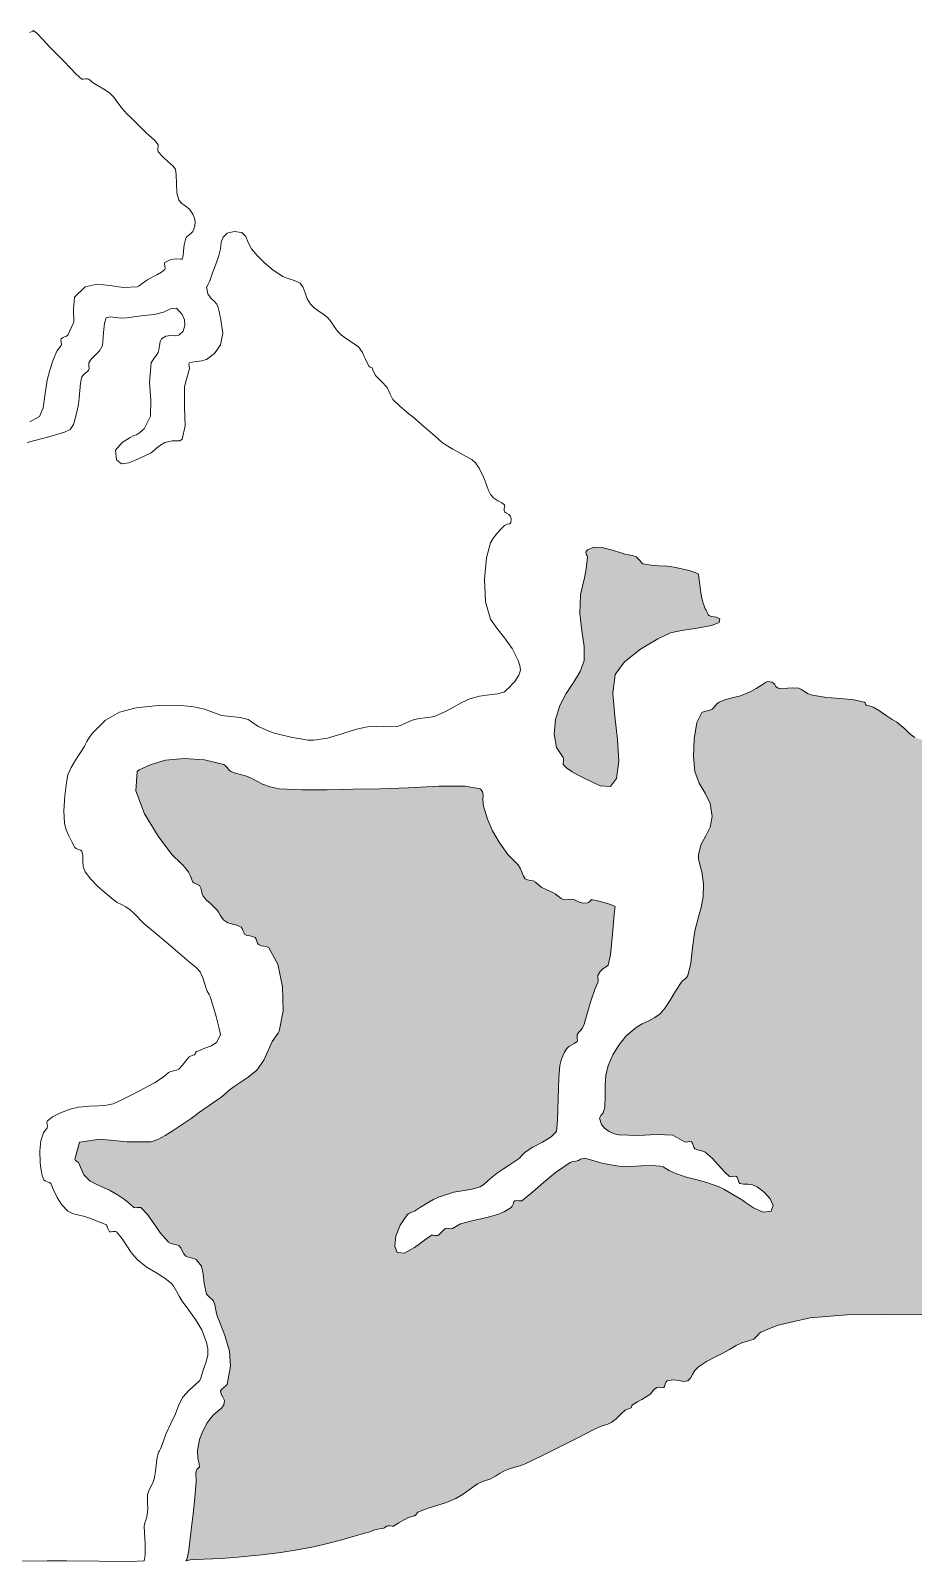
# Model space of a CAD drawing. Header units: inches. Extents: x -600 to 863, y -502 to 873.
# Drawn here: x 752.44 to 779.43, y -1.08 to 45.75 of the extents above; entities that cross this region are included whole.
import ezdxf

# ---------------------------------------------------------------- set-up
doc = ezdxf.new("R2010")
doc.units = ezdxf.units.IN
doc.header["$MEASUREMENT"] = 0
doc.layers.add('Layer 1', color=7, linetype='Continuous')

msp = doc.modelspace()

# ---------------------------------------------------------------- hatches: boundary and pattern name
at = {"layer": 'Layer 1', "true_color": 0xffffff}
for points in [[(798.053, 32.616), (798.062, 32.633), (798.079, 32.668), (798.108, 32.703), (798.158, 32.722), (798.833, 32.762), (799.612, 32.776), (800.353, 32.737), (800.911, 32.616), (800.982, 32.574), (801.074, 32.508), (801.163, 32.443), (801.229, 32.404), (801.66, 32.239), (801.978, 32.097), (802.264, 31.896), (802.605, 31.557), (802.823, 31.273), (803.004, 31.01), (803.224, 30.782), (803.559, 30.604), (803.836, 30.498), (803.953, 30.365), (803.979, 30.087), (803.981, 29.545), (803.996, 29.552), (804.031, 29.52), (804.068, 29.474), (804.088, 29.439), (804.095, 29.305), (804.053, 29.212), (804.002, 29.101), (803.981, 28.91), (804.004, 28.406), (804.005, 28.06), (803.94, 27.769), (803.77, 27.428), (803.744, 27.358), (803.724, 27.271), (803.699, 27.184), (803.664, 27.11), (803.62, 27.08), (803.556, 27.057), (803.492, 27.033), (803.452, 27.004), (803.298, 26.734), (803.168, 26.469), (803.047, 26.205), (802.923, 25.945), (802.79, 25.707), (802.644, 25.455), (802.505, 25.184), (802.394, 24.887), (802.366, 24.742), (802.345, 24.557), (802.321, 24.352), (802.288, 24.146), (802.235, 23.949), (802.182, 23.752), (802.154, 23.54), (802.182, 23.299), (802.203, 23.229), (802.23, 23.156), (802.261, 23.075), (802.288, 22.98), (802.343, 22.875), (802.443, 22.717), (802.546, 22.531), (802.605, 22.346), (802.602, 22.2), (802.568, 22.042), (802.527, 21.876), (802.5, 21.71), (802.462, 21.041), (802.457, 20.264), (802.5, 19.495), (802.605, 18.852), (802.628, 18.741), (802.646, 18.636), (802.67, 18.532), (802.711, 18.428), (802.754, 18.379), (802.822, 18.317), (802.888, 18.258), (802.923, 18.216), (802.966, 18.007), (802.977, 17.812), (802.987, 17.633), (803.029, 17.475), (803.36, 16.921), (803.808, 16.378), (804.316, 15.854), (804.829, 15.357), (804.904, 15.282), (804.983, 15.2), (805.064, 15.118), (805.146, 15.04), (805.225, 14.956), (805.298, 14.863), (805.375, 14.779), (805.464, 14.722), (805.553, 14.698), (805.623, 14.703), (805.72, 14.717), (805.888, 14.722), (806.355, 14.599), (806.411, 14.307), (806.204, 13.904), (805.888, 13.451), (805.795, 13.346), (805.674, 13.235), (805.555, 13.127), (805.464, 13.028), (805.429, 12.949), (805.414, 12.864), (805.398, 12.781), (805.358, 12.71), (805.315, 12.686), (805.248, 12.657), (805.183, 12.629), (805.146, 12.604), (805.084, 12.384), (805.074, 12.155), (805.074, 11.939), (805.041, 11.758), (804.951, 11.625), (804.806, 11.469), (804.646, 11.298), (804.512, 11.122), (804.367, 10.889), (804.166, 10.576), (803.952, 10.272), (803.77, 10.063), (803.623, 9.975), (803.442, 9.909), (803.24, 9.842), (803.029, 9.746), (802.999, 9.705), (802.973, 9.637), (802.949, 9.57), (802.923, 9.534), (802.807, 9.487), (802.674, 9.438), (802.533, 9.385), (802.394, 9.322), (802.24, 9.25), (802.066, 9.174), (801.87, 9.093), (801.652, 9.004), (801.521, 8.944), (801.414, 8.893), (801.295, 8.844), (801.123, 8.793), (800.782, 8.717), (800.281, 8.621), (799.726, 8.531), (799.217, 8.475), (798.84, 8.466), (798.467, 8.476), (798.098, 8.485), (797.734, 8.475), (796.926, 8.387), (796.103, 8.253), (795.274, 8.098), (794.452, 7.945), (793.986, 7.873), (793.532, 7.811), (793.089, 7.735), (792.652, 7.628), (792.613, 7.605), (792.571, 7.571), (792.518, 7.539), (792.44, 7.522), (792.168, 7.482), (791.839, 7.402), (791.493, 7.303), (791.17, 7.204), (790.423, 7.041), (789.521, 6.93), (788.543, 6.85), (787.57, 6.781), (787.07, 6.75), (786.539, 6.725), (785.967, 6.701), (785.347, 6.675), (784.784, 6.632), (784.23, 6.568), (783.679, 6.506), (783.123, 6.463), (782.299, 6.442), (781.46, 6.445), (780.605, 6.456), (779.735, 6.463), (778.572, 6.475), (777.391, 6.467), (776.271, 6.378), (775.288, 6.146), (775.164, 6.1), (775.024, 6.045), (774.885, 5.988), (774.759, 5.934), (774.709, 5.893), (774.647, 5.823), (774.589, 5.757), (774.547, 5.723), (774.351, 5.663), (774.181, 5.604), (774.009, 5.523), (773.806, 5.404), (773.599, 5.291), (773.356, 5.175), (773.1, 5.04), (772.853, 4.875), (772.749, 4.762), (772.677, 4.638), (772.613, 4.526), (772.535, 4.451), (772.409, 4.431), (772.254, 4.453), (772.08, 4.474), (771.9, 4.451), (771.867, 4.414), (771.843, 4.346), (771.82, 4.278), (771.794, 4.24), (771.744, 4.232), (771.688, 4.24), (771.632, 4.248), (771.582, 4.24), (771.51, 4.191), (771.464, 4.138), (771.424, 4.082), (771.37, 4.028), (771.256, 3.952), (771.128, 3.879), (770.988, 3.802), (770.841, 3.711), (770.816, 3.679), (770.812, 3.646), (770.795, 3.618), (770.735, 3.604), (770.62, 3.55), (770.483, 3.428), (770.34, 3.289), (770.206, 3.181), (770.088, 3.125), (769.953, 3.078), (769.813, 3.029), (769.677, 2.969), (769.164, 2.699), (768.64, 2.433), (768.104, 2.17), (767.559, 1.91), (767.402, 1.851), (767.24, 1.805), (767.078, 1.758), (766.924, 1.698), (766.776, 1.615), (766.651, 1.532), (766.504, 1.452), (766.288, 1.381), (766.104, 1.295), (765.889, 1.147), (765.66, 0.984), (765.441, 0.852), (765.15, 0.729), (764.854, 0.631), (764.562, 0.537), (764.276, 0.428), (764.257, 0.407), (764.243, 0.377), (764.22, 0.346), (764.171, 0.322), (763.987, 0.263), (763.841, 0.189), (763.7, 0.104), (763.535, 0.005), (763.489, 0), (763.425, 0.009), (763.362, 0.016), (763.323, 0.005), (763.258, -0.054), (763.193, -0.072), (763.114, -0.079), (763.006, -0.102), (762.935, -0.125), (762.863, -0.152), (762.784, -0.18), (762.688, -0.207), (762.372, -0.294), (761.958, -0.412), (761.512, -0.533), (761.1, -0.631), (760.592, -0.727), (760.09, -0.806), (759.511, -0.875), (758.771, -0.948), (758.26, -0.983), (757.734, -1.01), (757.331, -1.031), (757.183, -1.055), (757.215, -1.016), (757.247, -0.887), (757.274, -0.735), (757.288, -0.631), (757.343, -0.111), (757.404, 0.382), (757.46, 0.872), (757.5, 1.381), (757.498, 1.457), (757.491, 1.541), (757.489, 1.624), (757.5, 1.698), (757.521, 1.736), (757.559, 1.776), (757.592, 1.804), (757.605, 1.805), (757.588, 1.911), (757.552, 2.074), (757.542, 2.314), (757.605, 2.651), (757.672, 2.837), (757.753, 3.008), (757.84, 3.159), (757.924, 3.287), (758.035, 3.41), (758.16, 3.518), (758.274, 3.615), (758.348, 3.711), (758.367, 3.846), (758.321, 3.951), (758.262, 4.042), (758.241, 4.134), (758.277, 4.185), (758.348, 4.247), (758.418, 4.306), (758.453, 4.346), (758.551, 4.9), (758.521, 5.354), (758.379, 5.832), (758.136, 6.463), (758.111, 6.552), (758.092, 6.658), (758.067, 6.773), (758.029, 6.887), (757.988, 6.938), (757.92, 6.997), (757.853, 7.055), (757.817, 7.099), (757.745, 7.428), (757.718, 7.713), (757.66, 7.954), (757.5, 8.157), (757.43, 8.189), (757.344, 8.207), (757.257, 8.227), (757.183, 8.264), (757.124, 8.334), (757.076, 8.423), (757.029, 8.512), (756.971, 8.581), (756.902, 8.611), (756.812, 8.63), (756.723, 8.651), (756.653, 8.687), (756.413, 8.959), (756.206, 9.255), (756.011, 9.531), (755.806, 9.746), (755.761, 9.753), (755.697, 9.743), (755.634, 9.735), (755.594, 9.746), (755.487, 9.851), (755.312, 9.988), (755.093, 10.139), (754.854, 10.275), (754.508, 10.431), (754.258, 10.555), (754.067, 10.751), (753.9, 11.122), (753.883, 11.137), (753.852, 11.154), (753.817, 11.182), (753.794, 11.228), (753.932, 11.749), (754.562, 11.841), (755.39, 11.759), (756.124, 11.758), (756.326, 11.828), (756.548, 11.948), (756.796, 12.105), (757.076, 12.287), (757.346, 12.469), (757.604, 12.659), (757.864, 12.849), (758.136, 13.028), (758.25, 13.111), (758.373, 13.216), (758.51, 13.332), (758.665, 13.451), (759.094, 13.738), (759.359, 13.947), (759.569, 14.252), (759.829, 14.828), (759.872, 14.899), (759.938, 14.991), (760.004, 15.082), (760.041, 15.146), (760.156, 15.762), (760.142, 16.498), (759.997, 17.192), (759.724, 17.687), (759.652, 17.729), (759.571, 17.743), (759.486, 17.756), (759.406, 17.793), (759.374, 17.838), (759.352, 17.899), (759.331, 17.96), (759.3, 18.004), (759.223, 18.041), (759.137, 18.056), (759.054, 18.071), (758.982, 18.11), (758.955, 18.155), (758.931, 18.22), (758.905, 18.283), (758.877, 18.322), (758.749, 18.379), (758.609, 18.415), (758.471, 18.458), (758.348, 18.533), (758.292, 18.601), (758.236, 18.689), (758.184, 18.78), (758.136, 18.852), (758.043, 18.948), (757.935, 19.046), (757.82, 19.152), (757.712, 19.275), (757.68, 19.346), (757.662, 19.431), (757.643, 19.518), (757.605, 19.593), (757.563, 19.619), (757.496, 19.646), (757.43, 19.674), (757.395, 19.698), (757.354, 19.8), (757.315, 19.898), (757.265, 20.003), (757.183, 20.122), (757.075, 20.239), (756.956, 20.351), (756.844, 20.454), (756.759, 20.546), (756.344, 21.11), (755.923, 21.794), (755.655, 22.488), (755.7, 23.087), (755.758, 23.131), (755.871, 23.188), (756.005, 23.247), (756.124, 23.299), (756.567, 23.429), (757.137, 23.483), (757.756, 23.445), (758.348, 23.299), (758.402, 23.259), (758.458, 23.194), (758.512, 23.129), (758.559, 23.087), (758.706, 23.028), (758.853, 22.994), (759.011, 22.953), (759.194, 22.875), (759.335, 22.796), (759.525, 22.7), (759.762, 22.612), (760.041, 22.558), (760.742, 22.52), (761.505, 22.523), (762.304, 22.545), (763.111, 22.558), (763.977, 22.584), (764.916, 22.631), (765.721, 22.64), (766.183, 22.558), (766.257, 22.469), (766.27, 22.357), (766.265, 22.213), (766.288, 22.027), (766.407, 21.626), (766.558, 21.271), (766.759, 20.925), (767.029, 20.546), (767.096, 20.473), (767.179, 20.396), (767.267, 20.314), (767.347, 20.228), (767.419, 20.109), (767.469, 19.986), (767.51, 19.878), (767.559, 19.805), (767.633, 19.768), (767.72, 19.752), (767.806, 19.735), (767.877, 19.698), (767.979, 19.605), (768.071, 19.537), (768.199, 19.47), (768.406, 19.381), (768.475, 19.339), (768.569, 19.271), (768.662, 19.204), (768.724, 19.169), (768.801, 19.161), (768.883, 19.169), (768.964, 19.178), (769.041, 19.169), (769.123, 19.132), (769.221, 19.084), (769.334, 19.052), (769.465, 19.063), (769.498, 19.081), (769.547, 19.116), (769.58, 19.15), (769.57, 19.169), (769.73, 19.135), (769.975, 19.072), (770.201, 19.004), (770.312, 18.957), (770.281, 18.706), (770.232, 18.105), (770.171, 17.48), (770.1, 17.157), (770.017, 17.099), (769.933, 17.044), (769.853, 16.966), (769.782, 16.84), (769.78, 16.794), (769.788, 16.729), (769.793, 16.666), (769.782, 16.628), (769.7, 16.442), (769.57, 16.062), (769.44, 15.646), (769.358, 15.357), (769.311, 15.236), (769.254, 15.165), (769.195, 15.11), (769.146, 15.04), (769.143, 14.992), (769.151, 14.931), (769.158, 14.871), (769.146, 14.828), (769.077, 14.771), (768.984, 14.723), (768.894, 14.674), (768.829, 14.616), (768.76, 14.501), (768.707, 14.388), (768.663, 14.256), (768.617, 14.087), (768.59, 13.716), (768.568, 13.061), (768.545, 12.415), (768.512, 12.075), (768.356, 11.911), (768.09, 11.749), (767.796, 11.592), (767.559, 11.439), (767.504, 11.389), (767.45, 11.329), (767.396, 11.272), (767.347, 11.228), (767.224, 11.144), (767.073, 11.045), (766.9, 10.932), (766.712, 10.805), (766.56, 10.686), (766.419, 10.561), (766.292, 10.452), (766.183, 10.381), (765.94, 10.306), (765.693, 10.272), (765.374, 10.215), (764.912, 10.063), (764.754, 9.988), (764.562, 9.879), (764.36, 9.757), (764.171, 9.64), (764.125, 9.617), (764.061, 9.592), (764, 9.562), (763.959, 9.534), (763.742, 9.211), (763.608, 8.869), (763.57, 8.569), (763.642, 8.369), (763.87, 8.35), (764.176, 8.522), (764.48, 8.751), (764.7, 8.898), (764.746, 8.9), (764.812, 8.894), (764.874, 8.889), (764.912, 8.898), (764.953, 8.945), (765.016, 9.013), (765.08, 9.075), (765.123, 9.11), (765.169, 9.113), (765.234, 9.105), (765.297, 9.1), (765.335, 9.11), (765.58, 9.248), (765.973, 9.354), (766.391, 9.442), (766.712, 9.534), (766.813, 9.577), (766.923, 9.626), (767.032, 9.683), (767.135, 9.746), (767.163, 9.787), (767.189, 9.855), (767.216, 9.921), (767.241, 9.957), (767.29, 9.963), (767.35, 9.954), (767.407, 9.947), (767.453, 9.957), (767.789, 10.227), (768.119, 10.517), (768.486, 10.819), (768.936, 11.122), (769.02, 11.154), (769.104, 11.168), (769.184, 11.185), (769.253, 11.228), (769.377, 11.252), (769.599, 11.192), (769.938, 11.098), (770.418, 11.017), (770.761, 11.005), (771.11, 11.02), (771.432, 11.032), (771.688, 11.017), (771.779, 10.987), (771.861, 10.939), (771.963, 10.878), (772.111, 10.805), (772.449, 10.685), (772.773, 10.602), (773.11, 10.514), (773.488, 10.381), (773.627, 10.306), (773.854, 10.175), (774.082, 10.041), (774.229, 9.957), (774.292, 9.896), (774.535, 9.733), (774.838, 9.604), (775.076, 9.64), (775.139, 9.812), (775.053, 10.01), (774.873, 10.207), (774.652, 10.381), (774.508, 10.444), (774.363, 10.461), (774.23, 10.465), (774.123, 10.486), (774.092, 10.527), (774.067, 10.595), (774.044, 10.661), (774.018, 10.698), (773.968, 10.704), (773.909, 10.695), (773.852, 10.688), (773.806, 10.698), (773.637, 10.849), (773.464, 11.045), (773.276, 11.253), (773.064, 11.439), (772.994, 11.472), (772.909, 11.489), (772.823, 11.509), (772.747, 11.546), (772.718, 11.59), (772.693, 11.654), (772.669, 11.718), (772.641, 11.758), (772.596, 11.763), (772.531, 11.754), (772.469, 11.746), (772.43, 11.758), (772.073, 11.958), (771.58, 11.983), (771.009, 11.949), (770.418, 11.969), (770.282, 12.006), (770.125, 12.076), (769.981, 12.173), (769.889, 12.287), (769.83, 12.477), (769.869, 12.563), (769.944, 12.645), (769.994, 12.816), (770.002, 13.159), (770.002, 13.487), (770.024, 13.798), (770.1, 14.087), (770.242, 14.414), (770.417, 14.717), (770.645, 14.996), (770.947, 15.252), (771.133, 15.361), (771.334, 15.459), (771.527, 15.56), (771.688, 15.675), (771.837, 15.851), (771.994, 16.093), (772.157, 16.364), (772.323, 16.628), (772.368, 16.676), (772.436, 16.736), (772.499, 16.795), (772.535, 16.84), (772.622, 17.217), (772.678, 17.702), (772.741, 18.206), (772.853, 18.64), (772.941, 18.923), (772.999, 19.262), (773.01, 19.635), (772.959, 20.016), (772.932, 20.112), (772.893, 20.25), (772.86, 20.404), (772.853, 20.546), (772.937, 20.859), (773.077, 21.115), (773.212, 21.378), (773.276, 21.71), (773.214, 22.101), (773.056, 22.418), (772.875, 22.726), (772.747, 23.087), (772.705, 23.538), (772.721, 24.086), (772.803, 24.584), (772.959, 24.887), (773.033, 24.924), (773.118, 24.942), (773.203, 24.959), (773.276, 24.992), (773.331, 25.043), (773.373, 25.098), (773.42, 25.152), (773.488, 25.204), (773.678, 25.283), (773.891, 25.336), (774.141, 25.402), (774.441, 25.521), (774.619, 25.619), (774.784, 25.723), (774.91, 25.805), (774.971, 25.84), (775.105, 25.82), (775.176, 25.756), (775.224, 25.68), (775.288, 25.628), (775.432, 25.609), (775.582, 25.628), (775.744, 25.646), (775.924, 25.628), (776.007, 25.59), (776.102, 25.527), (776.213, 25.463), (776.347, 25.416), (776.775, 25.352), (777.204, 25.316), (777.601, 25.278), (777.936, 25.204), (777.953, 25.183), (777.963, 25.148), (777.985, 25.115), (778.041, 25.099), (778.199, 25.048), (778.389, 24.936), (778.59, 24.798), (778.782, 24.675), (778.917, 24.59), (779.04, 24.495), (779.167, 24.385), (779.312, 24.251), (779.396, 24.176), (779.475, 24.124), (779.578, 24.083), (779.735, 24.039), (779.789, 24.015), (779.808, 23.986), (779.816, 23.957), (779.841, 23.934), (780.051, 23.84), (780.281, 23.739), (780.53, 23.63), (780.794, 23.51), (780.88, 23.459), (780.957, 23.405), (781.06, 23.351), (781.218, 23.299), (781.498, 23.197), (781.89, 23.033), (782.315, 22.869), (782.699, 22.769), (783.254, 22.729), (783.907, 22.733), (784.619, 22.756), (785.347, 22.769), (786.359, 22.766), (787.265, 22.779), (788.058, 22.84), (788.735, 22.98), (788.912, 23.041), (789.046, 23.095), (789.156, 23.145), (789.265, 23.192), (789.311, 23.195), (789.376, 23.188), (789.438, 23.183), (789.477, 23.192), (789.694, 23.376), (790.011, 23.553), (790.324, 23.654), (790.535, 23.616), (790.63, 23.341), (790.552, 22.992), (790.412, 22.611), (790.323, 22.239), (790.315, 21.73), (790.362, 21.184), (790.469, 20.662), (790.641, 20.228), (790.686, 20.175), (790.744, 20.134), (790.804, 20.086), (790.853, 20.016), (790.855, 19.97), (790.848, 19.905), (790.843, 19.843), (790.853, 19.805), (790.911, 19.739), (790.93, 19.675), (790.937, 19.596), (790.959, 19.486), (790.982, 19.415), (791.01, 19.344), (791.037, 19.265), (791.064, 19.169), (791.234, 18.443), (791.463, 17.72), (791.836, 17.138), (792.44, 16.84), (792.592, 16.846), (792.781, 16.873), (792.986, 16.884), (793.182, 16.84), (793.249, 16.772), (793.271, 16.669), (793.328, 16.519), (793.5, 16.311), (793.568, 16.273), (793.657, 16.254), (793.746, 16.236), (793.817, 16.204), (793.909, 16.105), (794.041, 15.933), (794.167, 15.736), (794.241, 15.569), (794.295, 15.396), (794.371, 15.213), (794.461, 15.022), (794.559, 14.828), (794.659, 14.59), (794.736, 14.368), (794.831, 14.165), (794.982, 13.98), (795.119, 13.812), (795.131, 13.656), (795.096, 13.424), (795.088, 13.028), (795.125, 12.81), (795.187, 12.651), (795.253, 12.496), (795.3, 12.287), (795.324, 12.14), (795.352, 12.034), (795.379, 11.923), (795.405, 11.758), (795.419, 11.6), (795.462, 11.428), (795.583, 11.314), (795.829, 11.334), (795.992, 11.403), (796.045, 11.475), (796.042, 11.581), (796.041, 11.758), (796.05, 12.197), (796.058, 12.789), (796.109, 13.367), (796.253, 13.77), (796.311, 13.812), (796.385, 13.85), (796.446, 13.901), (796.464, 13.98), (796.332, 14.227), (796.074, 14.491), (795.8, 14.739), (795.617, 14.934), (795.58, 15.009), (795.555, 15.093), (795.534, 15.177), (795.512, 15.252), (795.37, 15.611), (795.201, 15.995), (795.002, 16.377), (794.771, 16.733), (794.703, 16.75), (794.536, 16.861), (794.407, 17.041), (794.452, 17.264), (794.56, 17.301), (794.764, 17.321), (794.998, 17.34), (795.193, 17.369), (795.382, 17.428), (795.547, 17.492), (795.694, 17.549), (795.829, 17.581), (795.935, 17.584), (796.041, 17.578), (796.148, 17.572), (796.253, 17.581), (796.39, 17.617), (796.499, 17.648), (796.645, 17.646), (796.888, 17.581), (796.902, 17.568), (796.982, 17.526), (797.067, 17.485), (797.1, 17.475), (797.186, 17.194), (797.167, 16.799), (797.142, 16.371), (797.205, 15.992), (797.218, 15.967), (797.254, 15.896), (797.291, 15.819), (797.312, 15.781), (797.389, 15.739), (797.505, 15.707), (797.63, 15.659), (797.734, 15.569), (797.741, 15.524), (797.731, 15.46), (797.724, 15.396), (797.734, 15.357), (797.823, 15.23), (797.91, 15.046), (798.015, 14.857), (798.158, 14.722), (798.362, 14.662), (798.539, 14.687), (798.738, 14.729), (799.006, 14.722), (799.182, 14.637), (799.569, 14.479), (799.992, 14.39), (800.276, 14.51), (800.296, 14.623), (800.266, 14.753), (800.214, 14.867), (800.17, 14.934), (799.962, 15.041), (799.681, 15.086), (799.379, 15.134), (799.111, 15.252), (798.995, 15.386), (798.912, 15.562), (798.822, 15.768), (798.688, 15.992), (798.492, 16.22), (798.329, 16.362), (798.214, 16.452), (798.158, 16.521), (798.104, 16.892), (798.132, 17.216), (798.173, 17.484), (798.158, 17.687), (797.565, 18.36), (796.626, 18.588), (795.5, 18.498), (794.347, 18.216), (794.154, 18.158), (793.993, 18.106), (793.851, 18.058), (793.711, 18.004), (793.662, 17.964), (793.6, 17.895), (793.539, 17.826), (793.5, 17.793), (793.346, 17.782), (793.188, 17.817), (793.055, 17.893), (792.971, 18.004), (792.944, 18.148), (792.938, 18.335), (792.922, 18.54), (792.864, 18.745), (792.763, 18.9), (792.625, 19.048), (792.475, 19.202), (792.335, 19.381), (792.283, 19.473), (792.23, 19.581), (792.177, 19.695), (792.123, 19.805), (792.016, 20.081), (791.908, 20.53), (791.854, 21.094), (791.911, 21.71), (791.988, 21.873), (792.108, 21.992), (792.236, 22.103), (792.335, 22.239), (792.348, 22.311), (792.344, 22.396), (792.335, 22.482), (792.335, 22.558), (792.391, 22.911), (792.475, 23.442), (792.542, 24.007), (792.547, 24.463), (792.481, 24.628), (792.367, 24.778), (792.263, 24.93), (792.229, 25.099), (792.262, 25.131), (792.331, 25.157), (792.401, 25.181), (792.44, 25.204), (792.446, 25.253), (792.438, 25.312), (792.43, 25.369), (792.44, 25.416), (792.482, 25.444), (792.551, 25.471), (792.616, 25.496), (792.652, 25.521), (792.715, 25.739), (792.762, 26.024), (792.807, 26.322), (792.864, 26.581), (792.888, 26.621), (792.922, 26.662), (792.953, 26.716), (792.971, 26.793), (792.97, 26.844), (792.965, 26.899), (792.963, 26.954), (792.971, 27.004), (793.009, 27.074), (793.076, 27.168), (793.144, 27.259), (793.182, 27.322), (793.328, 27.8), (793.462, 28.235), (793.641, 28.638), (793.923, 29.016), (793.98, 29.091), (794.029, 29.175), (794.078, 29.259), (794.135, 29.334), (794.192, 29.409), (794.241, 29.493), (794.29, 29.577), (794.347, 29.651), (794.404, 29.727), (794.453, 29.811), (794.502, 29.895), (794.559, 29.969), (794.661, 30.081), (794.887, 30.322), (795.107, 30.545), (795.193, 30.604), (795.2, 30.816), (795.136, 31.015), (795.101, 31.22), (795.193, 31.451), (795.433, 31.622), (795.822, 31.797), (796.242, 31.958), (796.57, 32.087), (797.029, 32.279), (797.434, 32.435), (797.777, 32.547)], [(769.465, 29.863), (769.658, 29.945), (769.899, 29.939), (770.188, 29.869), (770.523, 29.757), (770.61, 29.735), (770.719, 29.715), (770.836, 29.689), (770.947, 29.651), (770.996, 29.61), (771.059, 29.541), (771.118, 29.474), (771.158, 29.439), (771.409, 29.394), (771.657, 29.376), (771.895, 29.363), (772.111, 29.334), (772.344, 29.282), (772.57, 29.228), (772.752, 29.174), (772.853, 29.122), (772.871, 29.018), (772.895, 28.799), (772.924, 28.555), (772.959, 28.381), (772.98, 28.312), (773.004, 28.232), (773.032, 28.147), (773.064, 28.062), (773.077, 28.037), (773.112, 27.966), (773.15, 27.89), (773.17, 27.852), (773.265, 27.822), (773.407, 27.806), (773.511, 27.758), (773.488, 27.64), (773.255, 27.547), (772.812, 27.465), (772.337, 27.392), (772.006, 27.322), (771.615, 27.14), (771.087, 26.823), (770.595, 26.438), (770.312, 26.051), (770.24, 25.469), (770.296, 24.774), (770.385, 24.058), (770.418, 23.404), (770.346, 22.867), (770.17, 22.626), (769.853, 22.641), (769.358, 22.875), (769.182, 22.973), (768.998, 23.078), (768.837, 23.188), (768.724, 23.299), (768.717, 23.344), (768.727, 23.407), (768.734, 23.471), (768.724, 23.51), (768.517, 23.817), (768.447, 24.228), (768.49, 24.676), (768.617, 25.099), (768.812, 25.467), (769.04, 25.808), (769.24, 26.139), (769.358, 26.475), (769.363, 26.906), (769.295, 27.389), (769.231, 27.918), (769.253, 28.486), (769.306, 28.752), (769.368, 29.003), (769.426, 29.287), (769.465, 29.651), (769.449, 29.681), (769.422, 29.731), (769.416, 29.795)]]:
    msp.add_hatch(color=7, dxfattribs=at).paths.add_polyline_path(points)

# ---------------------------------------------------------------- linework, layer by layer
at = {"layer": 'Layer 1', "lineweight": 0}
for points in [[(752.419, 45.688), (752.512, 45.724), (752.523, 45.745), (752.64, 45.661), (752.815, 45.478), (753.031, 45.243), (753.265, 45.004), (753.453, 44.812), (753.644, 44.608), (753.829, 44.417), (754.006, 44.263), (754.051, 44.256), (754.115, 44.266), (754.178, 44.273), (754.218, 44.263), (754.348, 44.147), (754.509, 44.054), (754.683, 43.958), (754.854, 43.839), (754.979, 43.708), (755.107, 43.541), (755.242, 43.364), (755.383, 43.204), (755.522, 43.066), (755.659, 42.934), (755.79, 42.805), (755.912, 42.675), (755.997, 42.597), (756.127, 42.482), (756.255, 42.359), (756.336, 42.251), (756.341, 42.202), (756.332, 42.143), (756.324, 42.084), (756.336, 42.039), (756.487, 41.871), (756.647, 41.729), (756.784, 41.609), (756.865, 41.51), (756.892, 41.336), (756.895, 41.07), (756.91, 40.786), (756.971, 40.557), (757.053, 40.468), (757.169, 40.383), (757.292, 40.28), (757.395, 40.134), (757.446, 40.012), (757.474, 39.894), (757.461, 39.764), (757.395, 39.604), (757.352, 39.554), (757.284, 39.495), (757.219, 39.438), (757.183, 39.393), (757.132, 39.192), (757.116, 39.007), (757.107, 38.855), (757.076, 38.757), (757.017, 38.756), (756.889, 38.768), (756.723, 38.747), (756.547, 38.651), (756.537, 38.609), (756.547, 38.545), (756.557, 38.48), (756.547, 38.439), (756.441, 38.361), (756.32, 38.288), (756.181, 38.211), (756.018, 38.122), (755.951, 38.078), (755.854, 38.009), (755.76, 37.943), (755.7, 37.91), (755.277, 37.883), (754.866, 37.944), (754.476, 37.989), (754.112, 37.91), (753.784, 37.592), (753.75, 37.222), (753.765, 36.825), (753.582, 36.428), (753.537, 36.4), (753.473, 36.375), (753.41, 36.351), (753.371, 36.322), (753.365, 36.276), (753.374, 36.212), (753.381, 36.149), (753.371, 36.11), (753.243, 35.939), (753.125, 35.674), (753.024, 35.361), (752.947, 35.051), (752.876, 34.575), (752.828, 34.203), (752.707, 33.938), (752.418, 33.78)], [(752.333, 33.15), (752.998, 33.324), (753.477, 33.463), (753.645, 33.54), (753.75, 33.702), (753.825, 33.956), (753.9, 34.311), (753.927, 34.516), (753.941, 34.738), (753.962, 34.959), (754.006, 35.157), (754.046, 35.211), (754.112, 35.269), (754.179, 35.323), (754.218, 35.369), (754.227, 35.418), (754.222, 35.474), (754.215, 35.529), (754.218, 35.58), (754.288, 35.696), (754.411, 35.817), (754.544, 35.953), (754.642, 36.11), (754.649, 36.241), (754.667, 36.516), (754.698, 36.801), (754.747, 36.957), (754.867, 36.989), (755.031, 36.973), (755.211, 36.948), (755.383, 36.957), (755.521, 36.982), (755.747, 37.014), (756.003, 37.044), (756.229, 37.062), (756.503, 37.135), (756.717, 37.238), (756.898, 37.254), (757.076, 37.062), (757.142, 36.898), (757.157, 36.721), (757.106, 36.555), (756.971, 36.428), (756.86, 36.409), (756.718, 36.416), (756.57, 36.402), (756.441, 36.322), (756.404, 36.236), (756.377, 36.108), (756.355, 35.981), (756.336, 35.898), (756.29, 35.822), (756.221, 35.727), (756.156, 35.637), (756.124, 35.58), (756.076, 34.985), (756.116, 34.437), (756.106, 33.956), (755.912, 33.568), (755.851, 33.512), (755.766, 33.443), (755.674, 33.385), (755.594, 33.357), (755.483, 33.301), (755.238, 33.144), (755.038, 32.908), (755.064, 32.616), (755.222, 32.498), (755.44, 32.524), (755.736, 32.649), (756.124, 32.828), (756.189, 32.878), (756.287, 32.969), (756.41, 33.068), (756.547, 33.146), (756.764, 33.198), (756.906, 33.195), (757.003, 33.193), (757.076, 33.251), (757.163, 33.66), (757.145, 34.242), (757.145, 34.857), (757.288, 35.369), (757.295, 35.415), (757.285, 35.478), (757.277, 35.538), (757.288, 35.58), (757.374, 35.609), (757.516, 35.622), (757.676, 35.641), (757.817, 35.687), (758.062, 35.871), (758.241, 36.136), (758.313, 36.493), (758.241, 36.957), (758.223, 37.039), (758.201, 37.153), (758.173, 37.274), (758.136, 37.381), (758.065, 37.46), (757.959, 37.556), (757.862, 37.696), (757.817, 37.91), (757.834, 37.922), (757.868, 37.99), (757.904, 38.07), (757.924, 38.122), (757.996, 38.332), (758.094, 38.574), (758.186, 38.828), (758.241, 39.074), (758.27, 39.27), (758.328, 39.431), (758.448, 39.546), (758.665, 39.604), (758.896, 39.572), (759.014, 39.448), (759.089, 39.269), (759.194, 39.074), (759.37, 38.864), (759.594, 38.638), (759.855, 38.418), (760.147, 38.228), (760.281, 38.17), (760.436, 38.12), (760.578, 38.07), (760.677, 38.016), (760.77, 37.887), (760.834, 37.722), (760.899, 37.545), (760.994, 37.381), (761.113, 37.265), (761.259, 37.157), (761.404, 37.057), (761.523, 36.957), (761.625, 36.834), (761.723, 36.695), (761.826, 36.556), (761.947, 36.428), (762.127, 36.297), (762.303, 36.189), (762.46, 36.068), (762.582, 35.898), (762.635, 35.78), (762.673, 35.691), (762.719, 35.6), (762.794, 35.475), (762.825, 35.45), (762.859, 35.445), (762.886, 35.429), (762.9, 35.369), (762.985, 35.198), (763.164, 35.017), (763.342, 34.825), (763.43, 34.628), (763.516, 34.465), (763.712, 34.271), (763.953, 34.069), (764.171, 33.887), (764.389, 33.696), (764.6, 33.517), (764.809, 33.337), (765.018, 33.146), (765.14, 33.061), (765.344, 32.944), (765.57, 32.822), (765.759, 32.722), (765.93, 32.625), (766.045, 32.524), (766.15, 32.364), (766.288, 32.087), (766.336, 31.967), (766.387, 31.819), (766.442, 31.674), (766.5, 31.557), (766.605, 31.443), (766.727, 31.367), (766.841, 31.306), (766.924, 31.239), (766.932, 31.194), (766.921, 31.131), (766.913, 31.067), (766.924, 31.027), (766.987, 30.988), (767.057, 30.948), (767.113, 30.895), (767.135, 30.816), (767.117, 30.691), (767.076, 30.656), (767.011, 30.647), (766.924, 30.604), (766.832, 30.517), (766.711, 30.382), (766.591, 30.226), (766.5, 30.074), (766.376, 29.616), (766.312, 28.959), (766.344, 28.278), (766.5, 27.745), (766.694, 27.466), (766.928, 27.173), (767.158, 26.849), (767.347, 26.475), (767.396, 26.327), (767.411, 26.186), (767.367, 26.031), (767.241, 25.84), (767.174, 25.764), (767.076, 25.663), (766.982, 25.571), (766.924, 25.521), (766.721, 25.457), (766.456, 25.424), (766.16, 25.387), (765.864, 25.311), (765.622, 25.197), (765.371, 25.056), (765.102, 24.909), (764.806, 24.781), (764.661, 24.746), (764.499, 24.727), (764.332, 24.707), (764.171, 24.675), (764.036, 24.624), (763.901, 24.562), (763.77, 24.502), (763.642, 24.463), (763.444, 24.449), (763.232, 24.459), (763.013, 24.471), (762.794, 24.463), (762.398, 24.374), (761.957, 24.234), (761.511, 24.104), (761.1, 24.039), (760.927, 24.046), (760.747, 24.07), (760.559, 24.106), (760.359, 24.146), (760.098, 24.203), (759.854, 24.271), (759.626, 24.356), (759.406, 24.463), (759.329, 24.513), (759.238, 24.577), (759.152, 24.638), (759.088, 24.675), (758.842, 24.732), (758.562, 24.762), (758.28, 24.8), (758.029, 24.887), (757.751, 24.995), (757.367, 25.072), (756.892, 25.109), (756.336, 25.099), (755.666, 25.032), (755.153, 24.898), (754.729, 24.653), (754.323, 24.251), (754.236, 24.13), (754.16, 23.997), (754.087, 23.859), (754.006, 23.722), (753.883, 23.54), (753.778, 23.383), (753.681, 23.21), (753.582, 22.98), (753.534, 22.751), (753.483, 22.344), (753.455, 21.885), (753.477, 21.498), (753.53, 21.297), (753.607, 21.113), (753.698, 20.937), (753.794, 20.757), (753.835, 20.727), (753.902, 20.701), (753.969, 20.678), (754.006, 20.651), (754.035, 20.512), (754.036, 20.352), (754.049, 20.182), (754.112, 20.016), (754.283, 19.789), (754.488, 19.576), (754.717, 19.373), (754.959, 19.169), (755.087, 19.082), (755.221, 19.016), (755.355, 18.946), (755.488, 18.852), (755.599, 18.746), (755.704, 18.635), (755.808, 18.525), (755.912, 18.428), (756.25, 18.146), (756.587, 17.863), (756.93, 17.572), (757.288, 17.264), (757.504, 17.084), (757.624, 16.961), (757.708, 16.777), (757.817, 16.416), (757.839, 16.362), (757.866, 16.313), (757.896, 16.263), (757.924, 16.204), (758.003, 15.963), (758.113, 15.585), (758.208, 15.227), (758.241, 15.04), (758.131, 14.806), (757.973, 14.694), (757.764, 14.624), (757.5, 14.51), (757.477, 14.481), (757.471, 14.448), (757.453, 14.419), (757.395, 14.404), (757.284, 14.353), (757.182, 14.238), (757.079, 14.1), (756.971, 13.98), (756.896, 13.944), (756.81, 13.929), (756.725, 13.912), (756.653, 13.875), (756.538, 13.774), (756.401, 13.673), (756.231, 13.566), (756.018, 13.451), (755.768, 13.321), (755.518, 13.186), (755.252, 13.052), (754.959, 12.922), (754.762, 12.876), (754.517, 12.862), (754.229, 12.852), (753.9, 12.816), (753.644, 12.752), (753.358, 12.646), (753.105, 12.518), (752.947, 12.393), (752.939, 12.348), (752.949, 12.283), (752.958, 12.221), (752.947, 12.181), (752.833, 12.028), (752.755, 11.792), (752.72, 11.485), (752.735, 11.122), (752.745, 11.024), (752.764, 10.885), (752.794, 10.731), (752.842, 10.593), (752.882, 10.562), (752.949, 10.536), (753.016, 10.513), (753.053, 10.486), (753.141, 10.288), (753.254, 10.055), (753.399, 9.826), (753.582, 9.64), (753.725, 9.565), (753.887, 9.52), (754.055, 9.48), (754.218, 9.428), (754.353, 9.376), (754.499, 9.324), (754.637, 9.271), (754.747, 9.216), (754.776, 9.174), (754.803, 9.106), (754.828, 9.04), (754.854, 9.004), (754.9, 9), (754.963, 9.009), (755.022, 9.016), (755.064, 9.004), (755.222, 8.824), (755.365, 8.604), (755.518, 8.373), (755.7, 8.157), (755.977, 7.938), (756.271, 7.756), (756.545, 7.59), (756.759, 7.416), (756.818, 7.33), (756.896, 7.193), (756.984, 7.036), (757.076, 6.887), (757.278, 6.607), (757.482, 6.324), (757.669, 6.006), (757.817, 5.616), (757.853, 5.437), (757.853, 5.244), (757.81, 5.025), (757.712, 4.77), (757.691, 4.705), (757.668, 4.614), (757.64, 4.521), (757.605, 4.451), (757.482, 4.333), (757.287, 4.159), (757.092, 3.946), (756.971, 3.711), (756.87, 3.433), (756.729, 3.141), (756.576, 2.816), (756.441, 2.439), (756.413, 2.366), (756.382, 2.31), (756.354, 2.266), (756.336, 2.229), (756.298, 2.044), (756.277, 1.855), (756.26, 1.669), (756.229, 1.487), (756.182, 1.349), (756.117, 1.21), (756.056, 1.077), (756.018, 0.957), (756.008, 0.827), (756.013, 0.693), (756.021, 0.559), (756.018, 0.428), (755.994, 0.291), (755.962, 0.189), (755.931, 0.102), (755.912, 0.005), (755.92, -0.188), (755.938, -0.532), (755.942, -0.873), (755.912, -1.055), (755.474, -1.076), (754.539, -1.074), (753.55, -1.062), (752.947, -1.055), (750.529, -1.071)], [(769.465, 29.863), (769.658, 29.945), (769.899, 29.939), (770.188, 29.869), (770.523, 29.757), (770.61, 29.735), (770.719, 29.715), (770.836, 29.689), (770.947, 29.651), (770.996, 29.61), (771.059, 29.541), (771.118, 29.474), (771.158, 29.439), (771.409, 29.394), (771.657, 29.376), (771.895, 29.363), (772.111, 29.334), (772.344, 29.282), (772.57, 29.228), (772.752, 29.174), (772.853, 29.122), (772.871, 29.018), (772.895, 28.799), (772.924, 28.555), (772.959, 28.381), (772.98, 28.312), (773.004, 28.232), (773.032, 28.147), (773.064, 28.062), (773.077, 28.037), (773.112, 27.966), (773.15, 27.89), (773.17, 27.852), (773.265, 27.822), (773.407, 27.806), (773.511, 27.758), (773.488, 27.64), (773.255, 27.547), (772.812, 27.465), (772.337, 27.392), (772.006, 27.322), (771.615, 27.14), (771.087, 26.823), (770.595, 26.438), (770.312, 26.051), (770.24, 25.469), (770.296, 24.774), (770.385, 24.058), (770.418, 23.404), (770.346, 22.867), (770.17, 22.626), (769.853, 22.641), (769.358, 22.875), (769.182, 22.973), (768.998, 23.078), (768.837, 23.188), (768.724, 23.299), (768.717, 23.344), (768.727, 23.407), (768.734, 23.471), (768.724, 23.51), (768.517, 23.817), (768.447, 24.228), (768.49, 24.676), (768.617, 25.099), (768.812, 25.467), (769.04, 25.808), (769.24, 26.139), (769.358, 26.475), (769.363, 26.906), (769.295, 27.389), (769.231, 27.918), (769.253, 28.486), (769.306, 28.752), (769.368, 29.003), (769.426, 29.287), (769.465, 29.651), (769.449, 29.681), (769.422, 29.731), (769.416, 29.795), (769.465, 29.863), (769.465, 29.863)], [(779.735, 6.463), (778.572, 6.475), (777.391, 6.467), (776.271, 6.378), (775.288, 6.146), (775.164, 6.1), (775.024, 6.045), (774.885, 5.988), (774.759, 5.934), (774.709, 5.893), (774.647, 5.823), (774.589, 5.757), (774.547, 5.723), (774.351, 5.663), (774.181, 5.604), (774.009, 5.523), (773.806, 5.404), (773.599, 5.291), (773.356, 5.175), (773.1, 5.04), (772.853, 4.875), (772.749, 4.762), (772.677, 4.638), (772.613, 4.526), (772.535, 4.451), (772.409, 4.431), (772.254, 4.453), (772.08, 4.474), (771.9, 4.451), (771.867, 4.414), (771.843, 4.346), (771.82, 4.278), (771.794, 4.24), (771.744, 4.232), (771.688, 4.24), (771.632, 4.248), (771.582, 4.24), (771.51, 4.191), (771.464, 4.138), (771.424, 4.082), (771.37, 4.028), (771.256, 3.952), (771.128, 3.879), (770.988, 3.802), (770.841, 3.711), (770.816, 3.679), (770.812, 3.646), (770.795, 3.618), (770.735, 3.604), (770.62, 3.55), (770.483, 3.428), (770.34, 3.289), (770.206, 3.181), (770.088, 3.125), (769.953, 3.078), (769.813, 3.029), (769.677, 2.969), (769.164, 2.699), (768.64, 2.433), (768.104, 2.17), (767.559, 1.91), (767.402, 1.851), (767.24, 1.805), (767.078, 1.758), (766.924, 1.698), (766.776, 1.615), (766.651, 1.532), (766.504, 1.452), (766.288, 1.381), (766.104, 1.295), (765.889, 1.147), (765.66, 0.984), (765.441, 0.852), (765.15, 0.729), (764.854, 0.631), (764.562, 0.537), (764.276, 0.428), (764.257, 0.407), (764.243, 0.377), (764.22, 0.346), (764.171, 0.322), (763.987, 0.263), (763.841, 0.189), (763.7, 0.104), (763.535, 0.005), (763.489, 0), (763.425, 0.009), (763.362, 0.016), (763.323, 0.005), (763.258, -0.054), (763.193, -0.072), (763.114, -0.079), (763.006, -0.102), (762.935, -0.125), (762.863, -0.152), (762.784, -0.18), (762.688, -0.207), (762.372, -0.294), (761.958, -0.412), (761.512, -0.533), (761.1, -0.631), (760.592, -0.727), (760.09, -0.806), (759.511, -0.875), (758.771, -0.948), (758.26, -0.983), (757.734, -1.01), (757.331, -1.031), (757.183, -1.055), (757.215, -1.016), (757.247, -0.887), (757.274, -0.735), (757.288, -0.631), (757.343, -0.111), (757.404, 0.382), (757.46, 0.872), (757.5, 1.381), (757.498, 1.457), (757.491, 1.541), (757.489, 1.624), (757.5, 1.698), (757.521, 1.736), (757.559, 1.776), (757.592, 1.804), (757.605, 1.805), (757.588, 1.911), (757.552, 2.074), (757.542, 2.314), (757.605, 2.651), (757.672, 2.837), (757.753, 3.008), (757.84, 3.159), (757.924, 3.287), (758.035, 3.41), (758.16, 3.518), (758.274, 3.615), (758.348, 3.711), (758.367, 3.846), (758.321, 3.951), (758.262, 4.042), (758.241, 4.134), (758.277, 4.185), (758.348, 4.247), (758.418, 4.306), (758.453, 4.346), (758.551, 4.9), (758.521, 5.354), (758.379, 5.832), (758.136, 6.463), (758.111, 6.552), (758.092, 6.658), (758.067, 6.773), (758.029, 6.887), (757.988, 6.938), (757.92, 6.997), (757.853, 7.055), (757.817, 7.099), (757.745, 7.428), (757.718, 7.713), (757.66, 7.954), (757.5, 8.157), (757.43, 8.189), (757.344, 8.207), (757.257, 8.227), (757.183, 8.264), (757.124, 8.334), (757.076, 8.423), (757.029, 8.512), (756.971, 8.581), (756.902, 8.611), (756.812, 8.63), (756.723, 8.651), (756.653, 8.687), (756.413, 8.959), (756.206, 9.255), (756.011, 9.531), (755.806, 9.746), (755.761, 9.753), (755.697, 9.743), (755.634, 9.735), (755.594, 9.746), (755.487, 9.851), (755.312, 9.988), (755.093, 10.139), (754.854, 10.275), (754.508, 10.431), (754.258, 10.555), (754.067, 10.751), (753.9, 11.122), (753.883, 11.137), (753.852, 11.154), (753.817, 11.182), (753.794, 11.228), (753.932, 11.749), (754.562, 11.841), (755.39, 11.759), (756.124, 11.758), (756.326, 11.828), (756.548, 11.948), (756.796, 12.105), (757.076, 12.287), (757.346, 12.469), (757.604, 12.659), (757.864, 12.849), (758.136, 13.028), (758.25, 13.111), (758.373, 13.216), (758.51, 13.332), (758.665, 13.451), (759.094, 13.738), (759.359, 13.947), (759.569, 14.252), (759.829, 14.828), (759.872, 14.899), (759.938, 14.991), (760.004, 15.082), (760.041, 15.146), (760.156, 15.762), (760.142, 16.498), (759.997, 17.192), (759.724, 17.687), (759.652, 17.729), (759.571, 17.743), (759.486, 17.756), (759.406, 17.793), (759.374, 17.838), (759.352, 17.899), (759.331, 17.96), (759.3, 18.004), (759.223, 18.041), (759.137, 18.056), (759.054, 18.071), (758.982, 18.11), (758.955, 18.155), (758.931, 18.22), (758.905, 18.283), (758.877, 18.322), (758.749, 18.379), (758.609, 18.415), (758.471, 18.458), (758.348, 18.533), (758.292, 18.601), (758.236, 18.689), (758.184, 18.78), (758.136, 18.852), (758.043, 18.948), (757.935, 19.046), (757.82, 19.152), (757.712, 19.275), (757.68, 19.346), (757.662, 19.431), (757.643, 19.518), (757.605, 19.593), (757.563, 19.619), (757.496, 19.646), (757.43, 19.674), (757.395, 19.698), (757.354, 19.8), (757.315, 19.898), (757.265, 20.003), (757.183, 20.122), (757.075, 20.239), (756.956, 20.351), (756.844, 20.454), (756.759, 20.546), (756.344, 21.11), (755.923, 21.794), (755.655, 22.488), (755.7, 23.087), (755.758, 23.131), (755.871, 23.188), (756.005, 23.247), (756.124, 23.299), (756.567, 23.429), (757.137, 23.483), (757.756, 23.445), (758.348, 23.299), (758.402, 23.259), (758.458, 23.194), (758.512, 23.129), (758.559, 23.087), (758.706, 23.028), (758.853, 22.994), (759.011, 22.953), (759.194, 22.875), (759.335, 22.796), (759.525, 22.7), (759.762, 22.612), (760.041, 22.558), (760.742, 22.52), (761.505, 22.523), (762.304, 22.545), (763.111, 22.558), (763.977, 22.584), (764.916, 22.631), (765.721, 22.64), (766.183, 22.558), (766.257, 22.469), (766.27, 22.357), (766.265, 22.213), (766.288, 22.027), (766.407, 21.626), (766.558, 21.271), (766.759, 20.925), (767.029, 20.546), (767.096, 20.473), (767.179, 20.396), (767.267, 20.314), (767.347, 20.228), (767.419, 20.109), (767.469, 19.986), (767.51, 19.878), (767.559, 19.805), (767.633, 19.768), (767.72, 19.752), (767.806, 19.735), (767.877, 19.698), (767.979, 19.605), (768.071, 19.537), (768.199, 19.47), (768.406, 19.381), (768.475, 19.339), (768.569, 19.271), (768.662, 19.204), (768.724, 19.169), (768.801, 19.161), (768.883, 19.169), (768.964, 19.178), (769.041, 19.169), (769.123, 19.132), (769.221, 19.084), (769.334, 19.052), (769.465, 19.063), (769.498, 19.081), (769.547, 19.116), (769.58, 19.15), (769.57, 19.169), (769.73, 19.135), (769.975, 19.072), (770.201, 19.004), (770.312, 18.957), (770.281, 18.706), (770.232, 18.105), (770.171, 17.48), (770.1, 17.157), (770.017, 17.099), (769.933, 17.044), (769.853, 16.966), (769.782, 16.84), (769.78, 16.794), (769.788, 16.729), (769.793, 16.666), (769.782, 16.628), (769.7, 16.442), (769.57, 16.062), (769.44, 15.646), (769.358, 15.357), (769.311, 15.236), (769.254, 15.165), (769.195, 15.11), (769.146, 15.04), (769.143, 14.992), (769.151, 14.931), (769.158, 14.871), (769.146, 14.828), (769.077, 14.771), (768.984, 14.723), (768.894, 14.674), (768.829, 14.616), (768.76, 14.501), (768.707, 14.388), (768.663, 14.256), (768.617, 14.087), (768.59, 13.716), (768.568, 13.061), (768.545, 12.415), (768.512, 12.075), (768.356, 11.911), (768.09, 11.749), (767.796, 11.592), (767.559, 11.439), (767.504, 11.389), (767.45, 11.329), (767.396, 11.272), (767.347, 11.228), (767.224, 11.144), (767.073, 11.045), (766.9, 10.932), (766.712, 10.805), (766.56, 10.686), (766.419, 10.561), (766.292, 10.452), (766.183, 10.381), (765.94, 10.306), (765.693, 10.272), (765.374, 10.215), (764.912, 10.063), (764.754, 9.988), (764.562, 9.879), (764.36, 9.757), (764.171, 9.64), (764.125, 9.617), (764.061, 9.592), (764, 9.562), (763.959, 9.534), (763.742, 9.211), (763.608, 8.869), (763.57, 8.569), (763.642, 8.369), (763.87, 8.35), (764.176, 8.522), (764.48, 8.751), (764.7, 8.898), (764.746, 8.9), (764.812, 8.894), (764.874, 8.889), (764.912, 8.898), (764.953, 8.945), (765.016, 9.013), (765.08, 9.075), (765.123, 9.11), (765.169, 9.113), (765.234, 9.105), (765.297, 9.1), (765.335, 9.11), (765.58, 9.248), (765.973, 9.354), (766.391, 9.442), (766.712, 9.534), (766.813, 9.577), (766.923, 9.626), (767.032, 9.683), (767.135, 9.746), (767.163, 9.787), (767.189, 9.855), (767.216, 9.921), (767.241, 9.957), (767.29, 9.963), (767.35, 9.954), (767.407, 9.947), (767.453, 9.957), (767.789, 10.227), (768.119, 10.517), (768.486, 10.819), (768.936, 11.122), (769.02, 11.154), (769.104, 11.168), (769.184, 11.185), (769.253, 11.228), (769.377, 11.252), (769.599, 11.192), (769.938, 11.098), (770.418, 11.017), (770.761, 11.005), (771.11, 11.02), (771.432, 11.032), (771.688, 11.017), (771.779, 10.987), (771.861, 10.939), (771.963, 10.878), (772.111, 10.805), (772.449, 10.685), (772.773, 10.602), (773.11, 10.514), (773.488, 10.381), (773.627, 10.306), (773.854, 10.175), (774.082, 10.041), (774.229, 9.957), (774.292, 9.896), (774.535, 9.733), (774.838, 9.604), (775.076, 9.64), (775.139, 9.812), (775.053, 10.01), (774.873, 10.207), (774.652, 10.381), (774.508, 10.444), (774.363, 10.461), (774.23, 10.465), (774.123, 10.486), (774.092, 10.527), (774.067, 10.595), (774.044, 10.661), (774.018, 10.698), (773.968, 10.704), (773.909, 10.695), (773.852, 10.688), (773.806, 10.698), (773.637, 10.849), (773.464, 11.045), (773.276, 11.253), (773.064, 11.439), (772.994, 11.472), (772.909, 11.489), (772.823, 11.509), (772.747, 11.546), (772.718, 11.59), (772.693, 11.654), (772.669, 11.718), (772.641, 11.758), (772.596, 11.763), (772.531, 11.754), (772.469, 11.746), (772.43, 11.758), (772.073, 11.958), (771.58, 11.983), (771.009, 11.949), (770.418, 11.969), (770.282, 12.006), (770.125, 12.076), (769.981, 12.173), (769.889, 12.287), (769.83, 12.477), (769.869, 12.563), (769.944, 12.645), (769.994, 12.816), (770.002, 13.159), (770.002, 13.487), (770.024, 13.798), (770.1, 14.087), (770.242, 14.414), (770.417, 14.717), (770.645, 14.996), (770.947, 15.252), (771.133, 15.361), (771.334, 15.459), (771.527, 15.56), (771.688, 15.675), (771.837, 15.851), (771.994, 16.093), (772.157, 16.364), (772.323, 16.628), (772.368, 16.676), (772.436, 16.736), (772.499, 16.795), (772.535, 16.84), (772.622, 17.217), (772.678, 17.702), (772.741, 18.206), (772.853, 18.64), (772.941, 18.923), (772.999, 19.262), (773.01, 19.635), (772.959, 20.016), (772.932, 20.112), (772.893, 20.25), (772.86, 20.404), (772.853, 20.546), (772.937, 20.859), (773.077, 21.115), (773.212, 21.378), (773.276, 21.71), (773.214, 22.101), (773.056, 22.418), (772.875, 22.726), (772.747, 23.087), (772.705, 23.538), (772.721, 24.086), (772.803, 24.584), (772.959, 24.887), (773.033, 24.924), (773.118, 24.942), (773.203, 24.959), (773.276, 24.992), (773.331, 25.043), (773.373, 25.098), (773.42, 25.152), (773.488, 25.204), (773.678, 25.283), (773.891, 25.336), (774.141, 25.402), (774.441, 25.521), (774.619, 25.619), (774.784, 25.723), (774.91, 25.805), (774.971, 25.84), (775.105, 25.82), (775.176, 25.756), (775.224, 25.68), (775.288, 25.628), (775.432, 25.609), (775.582, 25.628), (775.744, 25.646), (775.924, 25.628), (776.007, 25.59), (776.102, 25.527), (776.213, 25.463), (776.347, 25.416), (776.775, 25.352), (777.204, 25.316), (777.601, 25.278), (777.936, 25.204), (777.953, 25.183), (777.963, 25.148), (777.985, 25.115), (778.041, 25.099), (778.199, 25.048), (778.389, 24.936), (778.59, 24.798), (778.782, 24.675), (778.917, 24.59), (779.04, 24.495), (779.167, 24.385), (779.312, 24.251), (779.396, 24.176), (779.475, 24.124)]]:
    msp.add_lwpolyline(points, dxfattribs=at)

doc.saveas('drawing.dxf')
